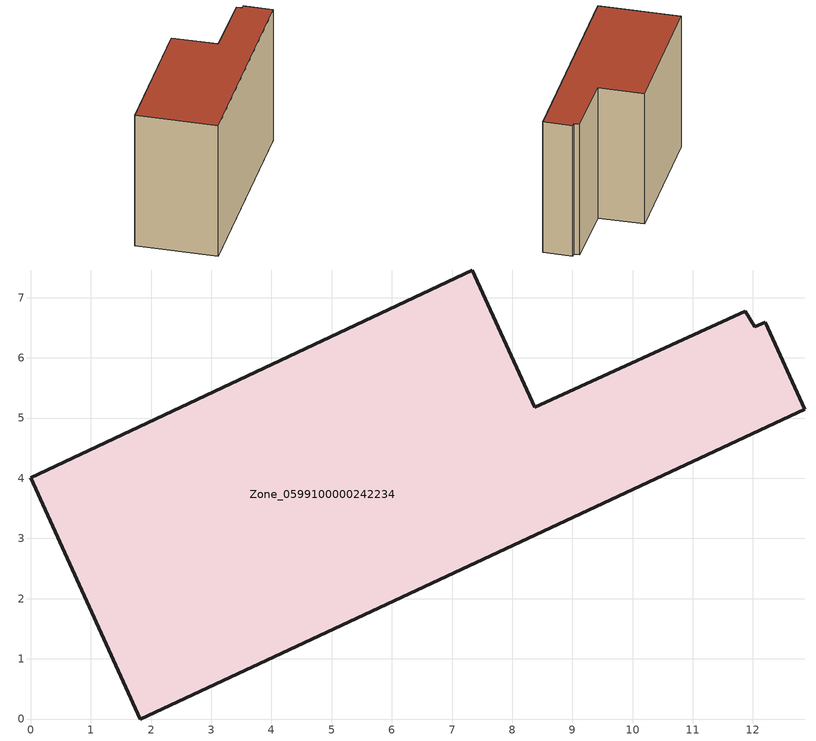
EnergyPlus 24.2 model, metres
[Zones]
Zone_0599100000242234
 floor ground (C_G): 12.21,6.59 12.86,5.15 1.82,0 0,4.01 7.34,7.46 8.37,5.18 11.87,6.77 12.03,6.52 z0
 wall outside (C_F): 1.82,0 12.86,5.15 12.21,6.59 12.03,6.52 11.87,6.77 8.37,5.18 7.34,7.46 0,4.01 1.82,0 z0:7.75
 roof outside (C_R): 12.86,5.15 12.21,6.59 12.03,6.52 11.87,6.77 8.37,5.18 7.34,7.46 0,4.01 1.82,0 z7.75
[BUILDING]
Pand.0599100000242234: North Axis=0; Terrain=City; Loads Convergence Tolerance Value=0.04; Temperature Convergence Tolerance Value=0.4; Solar Distribution=FullExterior; Maximum Number of Warmup Days=25; Minimum Number of Warmup Days=1
[Site:Location]
Rotterdam.The.Hague.AP_ZH_NLD Design_Conditions: Latitude=51.96; Longitude=4.45; Time Zone=1; Elevation=-4.5
[SITE:GROUNDTEMPERATURE:BUILDINGSURFACE]
18, 18, 18, 18, 18, 18, 18, 18, 18, 18, 18, 18
[MATERIAL] Thermal Absorptance=0.9; Solar Absorptance=0.7; Visible Absorptance=0.7
Name | Roughness | Thickness | Conductivity | Density | Specific Heat
G.TI.1946 | MediumSmooth | 0.15 | 1 | 540 | 1210
F.TI.1946 | Rough | 0.3 | 0.857143 | 1920 | 840
R.TI.1946 | MediumRough | 0.2 | 0.1 | 1500 | 1000
[CONSTRUCTION]
C_G: G.TI.1946
C_F: F.TI.1946
C_R: R.TI.1946
[ZONE]
Zone_0599100000242234: Type=1; Multiplier=1; Ceiling Height=Autocalculate; Volume=Autocalculate; Floor Area=autocalculate; Part of Total Floor Area=Yes
[ZONEINFILTRATION:DESIGNFLOWRATE]
Infil_Zone_0599100000242234: Zone or ZoneList or Space or SpaceList=Zone_0599100000242234; Schedule=AlwaysOn; Design Flow Rate Calculation Method=Flow/Area; Flow Rate per Floor Area=0.003; Constant Term Coefficient=1; Temperature Term Coefficient=0; Velocity Term Coefficient=0; Velocity Squared Term Coefficient=0
[HVACTEMPLATE:ZONE:IDEALLOADSAIRSYSTEM]
Zone_0599100000242234: Maximum Heating Supply Air Temperature=50; Minimum Cooling Supply Air Temperature=13; Maximum Heating Supply Air Humidity Ratio=0.0156; Minimum Cooling Supply Air Humidity Ratio=0.0077; Heating Limit=NoLimit; Cooling Limit=NoLimit; Dehumidification Control Type=ConstantSensibleHeatRatio; Cooling Sensible Heat Ratio=0.7; Dehumidification Setpoint=60; Humidification Control Type=None; Humidification Setpoint=30; Outdoor Air Method=None; Outdoor Air Flow Rate per Person=0.00944; Outdoor Air Flow Rate per Zone Floor Area=0; Outdoor Air Flow Rate per Zone=0; Demand Controlled Ventilation Type=None; Outdoor Air Economizer Type=NoEconomizer; Heat Recovery Type=None; Sensible Heat Recovery Effectiveness=0.7; Latent Heat Recovery Effectiveness=0.65
[ZONECONTROL:THERMOSTAT]
ThermostatControl_Zone_0599100000242234: Zone or ZoneList=Zone_0599100000242234; Control Type Schedule=DualSetpointControlType; Control 1=Thermostat_Zone_0599100000242234; Temperature Difference Between Cutout And Setpoint=0
[THERMOSTATSETPOINT:DUALSETPOINT]
Thermostat_Zone_0599100000242234: Heating Setpoint Temperature Schedule=HeatingSetpoint_Zone_0599100000242234; Cooling Setpoint Temperature Schedule=CoolingSetpoint_Zone_0599100000242234
[SCHEDULE:COMPACT]
HeatingSetpoint_Zone_0599100000242234: Through: 12/31, For: AllDays, Until: 24:00, 21
CoolingSetpoint_Zone_0599100000242234: Through: 12/31, For: AllDays, Until: 24:00, 24
DualSetpointControlType: Through: 12/31, For: AllDays, Until: 24:00, 4
AlwaysOn: Through: 12/31, For: AllDays, Until: 24:00, 1
